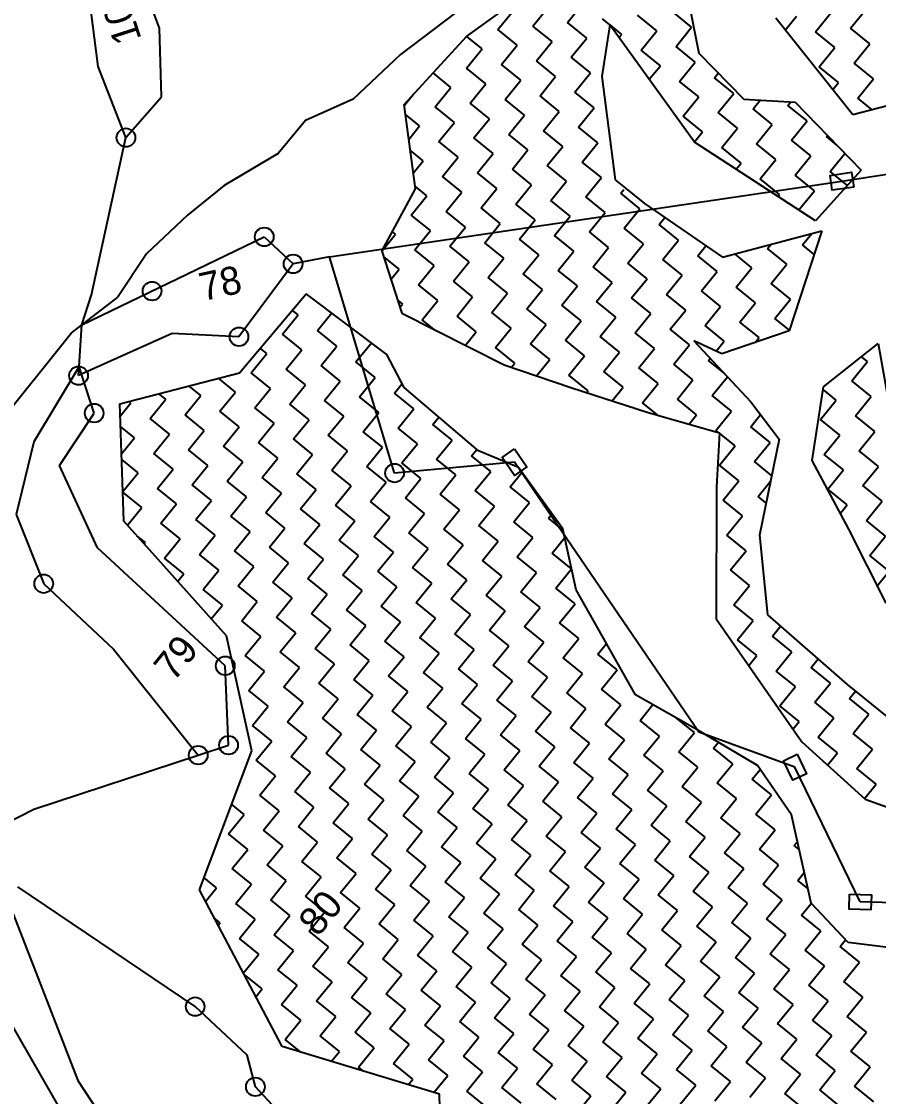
# Model space of a CAD drawing. Header units: metres. Extents: x 303647 to 308666, y 1943822 to 1947889.
# Drawn here: x 307527.9 to 307802.8, y 1945934.5 to 1946279.3 of the extents above; entities that cross this region are included whole.
import ezdxf

# ---------------------------------------------------------------- set-up
doc = ezdxf.new("R2010")
doc.units = ezdxf.units.M
for name, color, linetype in [('LINE_WATER', 4, 'Continuous'), ('POLY_HATCH', 12, 'Continuous'), ('POLY_PARCEL', 6, 'Continuous'), ('POLY_ROAD', 30, 'Continuous'), ('TEXT_PARCEL', 7, 'Continuous')]:
    doc.layers.add(name, color=color, linetype=linetype)
doc.styles.add('TEXT_MAP', font='')
doc.styles.get('TEXT_MAP').set_extended_font_data('Kruti Dev 050')

msp = doc.modelspace()

# ---------------------------------------------------------------- linework, layer by layer
for points in [[(307794.89, 1946226.21), (307787.98, 1946225.19), (307787.28, 1946229.96), (307794.18, 1946230.98)], [(307686.05, 1946142.22), (307689.98, 1946136.46), (307686, 1946133.74), (307682.06, 1946139.5)], [(307776.66, 1946044.3), (307779.7, 1946038.02), (307775.36, 1946035.91), (307772.31, 1946042.19)], [(307793.53, 1945999.4), (307800.5, 1945999.22), (307800.37, 1945994.39), (307793.4, 1945994.58)]]:
    msp.add_lwpolyline(points, close=True)
for centre in [(307561.43, 1946242.07), (307605.78, 1946210.24), (307615.05, 1946201.57), (307569.8, 1946192.84), (307597.68, 1946178.2), (307546.23, 1946165.73), (307551.23, 1946153.7), (307647.59, 1946134.47), (307535.05, 1946098.99), (307593.27, 1946072.65), (307594.34, 1946047.19), (307584.62, 1946043.99), (307583.63, 1945963.31), (307602.94, 1945937.58)]:
    msp.add_circle(centre, 2.99)
at = {"layer": 'LINE_WATER'}
for p, q in [((307689.8, 1946299.4), (307649.54, 1946268.77)), ((307649.54, 1946268.77), (307634.29, 1946254.36)), ((307634.29, 1946254.36), (307619.04, 1946247.54)), ((307619.04, 1946247.54), (307610.2, 1946236.93)), ((307610.2, 1946236.93), (307592.94, 1946226.76)), ((307592.94, 1946226.76), (307581.12, 1946217.15)), ((307581.12, 1946217.15), (307568.01, 1946204.8)), ((307568.01, 1946204.8), (307558.74, 1946190.75)), ((307543.85, 1946179.32), (307558.74, 1946190.75)), ((307519.14, 1946148.54), (307543.85, 1946179.32))]:
    msp.add_line(p, q, dxfattribs=at)
at = {"layer": 'POLY_HATCH'}
for p, q in [((307670.64, 1946274.49), (307706.5, 1946300.51)), ((307739.7, 1946297.05), (307745.16, 1946269.21)), ((307794.56, 1946249.4), (307769.84, 1946280.4)), ((307716.68, 1946278.29), (307714.09, 1946261.66)), ((307743.81, 1946240.66), (307716.68, 1946278.29)), ((307650.62, 1946252.69), (307670.64, 1946274.49)), ((307745.16, 1946269.21), (307759.61, 1946254.36)), ((307714.09, 1946261.66), (307718.38, 1946228.53)), ((307826.91, 1946257.73), (307794.56, 1946249.4)), ((307654.26, 1946225.66), (307650.62, 1946252.69)), ((307759.61, 1946254.36), (307776.06, 1946253.49)), ((307776.06, 1946253.49), (307797.26, 1946231.6)), ((307782.58, 1946215.43), (307743.81, 1946240.66)), ((307797.26, 1946231.6), (307782.58, 1946215.43)), ((307718.38, 1946228.53), (307727.78, 1946220.9)), ((307643.48, 1946205.69), (307654.26, 1946225.66)), ((307727.78, 1946220.9), (307752.8, 1946203.71)), ((307752.8, 1946203.71), (307784.63, 1946212.2)), ((307784.63, 1946212.2), (307774.18, 1946180.11)), ((307643.48, 1946205.69), (307649.88, 1946185.78)), ((307597.83, 1946166.65), (307619.19, 1946192.01)), ((307645.14, 1946172.49), (307619.19, 1946192.01)), ((307649.88, 1946185.78), (307682.77, 1946169.17)), ((307774.18, 1946180.11), (307752.56, 1946172.69)), ((307752.56, 1946172.69), (307743.52, 1946176.91)), ((307743.52, 1946176.91), (307761.9, 1946157.31)), ((307785.14, 1946162.11), (307802.65, 1946175.99)), ((307802.65, 1946175.99), (307810.81, 1946130.35)), ((307650.68, 1946161.93), (307645.14, 1946172.49)), ((307559.46, 1946156.64), (307597.83, 1946166.65)), ((307682.77, 1946169.17), (307704.12, 1946161.93)), ((307674.5, 1946141.59), (307650.68, 1946161.93)), ((307704.12, 1946161.93), (307728.88, 1946153.94)), ((307781.56, 1946138.49), (307785.14, 1946162.11)), ((307560.76, 1946119.08), (307559.46, 1946156.64)), ((307761.9, 1946157.31), (307770.89, 1946145.33)), ((307728.88, 1946153.94), (307751.81, 1946147.42)), ((307751.81, 1946147.42), (307750.83, 1946130.06)), ((307770.89, 1946145.33), (307764.6, 1946114.54)), ((307687.3, 1946136.25), (307674.5, 1946141.59)), ((307793.3, 1946116.47), (307781.56, 1946138.49)), ((307701.58, 1946116.58), (307687.3, 1946136.25)), ((307750.83, 1946130.06), (307750.76, 1946087.75)), ((307593.69, 1946082.26), (307560.76, 1946119.08)), ((307705.83, 1946096.99), (307701.58, 1946116.58)), ((307764.6, 1946114.54), (307767.24, 1946088.99)), ((307805.23, 1946092.74), (307793.3, 1946116.47)), ((307724.9, 1946063.35), (307705.83, 1946096.99)), ((307750.76, 1946087.75), (307778.22, 1946048.31)), ((307767.24, 1946088.99), (307792.79, 1946066.68)), ((307601.78, 1946045.41), (307593.69, 1946082.26)), ((307792.79, 1946066.68), (307810.65, 1946052.19)), ((307745.6, 1946051.59), (307724.9, 1946063.35)), ((307763.98, 1946040.71), (307745.6, 1946051.59)), ((307584.97, 1946000.82), (307601.78, 1946045.41)), ((307778.22, 1946048.31), (307798.5, 1946029.83)), ((307774.89, 1946024.81), (307763.98, 1946040.71)), ((307798.5, 1946029.83), (307855.7, 1946009.62)), ((307781.16, 1945996.52), (307774.89, 1946024.81)), ((307611.58, 1945950.48), (307584.97, 1946000.82)), ((307793.05, 1945983.85), (307781.16, 1945996.52)), ((307815.03, 1945981.13), (307793.05, 1945983.85)), ((307661.98, 1945935.19), (307611.58, 1945950.48)), ((307662.88, 1945893.31), (307661.98, 1945935.19))]:
    msp.add_line(p, q, dxfattribs=at)
at = {"layer": 'POLY_HATCH', "linetype": 'Continuous'}
for p, q in [((307691.9, 1946277.87), (307696.92, 1946284.05)), ((307703.1, 1946279.04), (307708.11, 1946285.21)), ((307793.82, 1946277.14), (307798.84, 1946283.32)), ((307680.71, 1946276.71), (307685.72, 1946282.89)), ((307716.67, 1946278.26), (307714.29, 1946280.2)), ((307731.67, 1946276.34), (307725.49, 1946281.36)), ((307742.86, 1946277.51), (307736.68, 1946282.52)), ((307772.87, 1946276.59), (307776.45, 1946281)), ((307782.63, 1946275.98), (307787.64, 1946282.16)), ((307686.88, 1946271.69), (307680.71, 1946276.71)), ((307698.08, 1946272.86), (307691.9, 1946277.87)), ((307709.28, 1946274.02), (307703.1, 1946279.04)), ((307720.47, 1946275.18), (307716.73, 1946278.22)), ((307737.85, 1946271.33), (307742.86, 1946277.51)), ((307800, 1946272.13), (307793.82, 1946277.14)), ((307675.69, 1946270.53), (307670.73, 1946274.56)), ((307704.26, 1946267.84), (307709.28, 1946274.02)), ((307719.65, 1946274.17), (307720.47, 1946275.18)), ((307726.65, 1946270.17), (307731.67, 1946276.34)), ((307788.81, 1946270.96), (307782.63, 1946275.98)), ((307670.67, 1946264.35), (307675.69, 1946270.53)), ((307681.87, 1946265.51), (307686.88, 1946271.69)), ((307693.06, 1946266.68), (307698.08, 1946272.86)), ((307732.83, 1946265.15), (307726.65, 1946270.17)), ((307744.02, 1946266.31), (307737.85, 1946271.33)), ((307783.79, 1946264.78), (307788.81, 1946270.96)), ((307794.98, 1946265.95), (307800, 1946272.13)), ((307699.24, 1946261.66), (307693.06, 1946266.68)), ((307710.44, 1946262.82), (307704.26, 1946267.84)), ((307739.01, 1946260.13), (307744.02, 1946266.31)), ((307665.66, 1946258.17), (307659.92, 1946262.83)), ((307676.85, 1946259.33), (307670.67, 1946264.35)), ((307688.05, 1946260.5), (307681.87, 1946265.51)), ((307705.42, 1946256.64), (307710.44, 1946262.82)), ((307729.29, 1946260.79), (307732.83, 1946265.15)), ((307750.2, 1946261.3), (307751.41, 1946262.79)), ((307789.97, 1946259.77), (307783.79, 1946264.78)), ((307801.16, 1946260.93), (307794.98, 1946265.95)), ((307671.84, 1946253.16), (307676.85, 1946259.33)), ((307683.03, 1946254.32), (307688.05, 1946260.5)), ((307694.23, 1946255.48), (307699.24, 1946261.66)), ((307745.19, 1946255.12), (307739.01, 1946260.13)), ((307756.38, 1946256.28), (307750.2, 1946261.3)), ((307788.11, 1946257.48), (307789.97, 1946259.77)), ((307796.15, 1946254.75), (307801.16, 1946260.93)), ((307650.66, 1946252.33), (307653.57, 1946255.91)), ((307660.64, 1946251.99), (307665.66, 1946258.17)), ((307711.6, 1946251.63), (307705.42, 1946256.64)), ((307751.37, 1946250.1), (307756.38, 1946256.28)), ((307678.02, 1946248.14), (307671.84, 1946253.16)), ((307689.21, 1946249.3), (307683.03, 1946254.32)), ((307700.41, 1946250.47), (307694.23, 1946255.48)), ((307740.17, 1946248.94), (307745.19, 1946255.12)), ((307762.56, 1946251.26), (307764.85, 1946254.08)), ((307773.76, 1946252.43), (307774.68, 1946253.57)), ((307779.94, 1946247.41), (307773.76, 1946252.43)), ((307800.77, 1946251), (307796.15, 1946254.75)), ((307655.62, 1946245.81), (307651.04, 1946249.53)), ((307666.82, 1946246.98), (307660.64, 1946251.99)), ((307684.19, 1946243.12), (307689.21, 1946249.3)), ((307695.39, 1946244.29), (307700.41, 1946250.47)), ((307706.58, 1946245.45), (307711.6, 1946251.63)), ((307746.35, 1946243.92), (307740.17, 1946248.94)), ((307757.55, 1946245.08), (307751.37, 1946250.1)), ((307768.74, 1946246.25), (307762.56, 1946251.26)), ((307652.13, 1946241.5), (307655.62, 1946245.81)), ((307661.8, 1946240.8), (307666.82, 1946246.98)), ((307673, 1946241.96), (307678.02, 1946248.14)), ((307712.76, 1946240.43), (307706.58, 1946245.45)), ((307763.72, 1946240.07), (307768.74, 1946246.25)), ((307774.92, 1946241.23), (307779.94, 1946247.41)), ((307679.18, 1946236.94), (307673, 1946241.96)), ((307690.37, 1946238.11), (307684.19, 1946243.12)), ((307701.57, 1946239.27), (307695.39, 1946244.29)), ((307743.76, 1946240.73), (307746.35, 1946243.92)), ((307752.53, 1946238.91), (307757.55, 1946245.08)), ((307786.12, 1946242.39), (307786.43, 1946242.78)), ((307789.36, 1946239.76), (307786.12, 1946242.39)), ((307667.98, 1946235.78), (307661.8, 1946240.8)), ((307696.55, 1946233.09), (307701.57, 1946239.27)), ((307707.75, 1946234.25), (307712.76, 1946240.43)), ((307758.71, 1946233.89), (307752.53, 1946238.91)), ((307769.9, 1946235.05), (307763.72, 1946240.07)), ((307781.1, 1946236.21), (307774.92, 1946241.23)), ((307656.79, 1946234.62), (307652.6, 1946238.02)), ((307662.97, 1946229.6), (307667.98, 1946235.78)), ((307674.16, 1946230.76), (307679.18, 1946236.94)), ((307685.36, 1946231.93), (307690.37, 1946238.11)), ((307764.89, 1946228.87), (307769.9, 1946235.05)), ((307776.08, 1946230.04), (307781.1, 1946236.21)), ((307787.28, 1946231.2), (307792.01, 1946237.03)), ((307653.59, 1946230.68), (307656.79, 1946234.62)), ((307691.54, 1946226.91), (307685.36, 1946231.93)), ((307702.73, 1946228.07), (307696.55, 1946233.09)), ((307713.93, 1946229.24), (307707.75, 1946234.25)), ((307757.15, 1946231.97), (307758.71, 1946233.89)), ((307669.15, 1946224.59), (307662.97, 1946229.6)), ((307680.34, 1946225.75), (307674.16, 1946230.76)), ((307708.91, 1946223.06), (307713.93, 1946229.24)), ((307771.07, 1946223.86), (307764.89, 1946228.87)), ((307782.26, 1946225.02), (307776.08, 1946230.04)), ((307792.82, 1946226.7), (307787.28, 1946231.2)), ((307657.95, 1946223.42), (307654.15, 1946226.51)), ((307675.32, 1946219.57), (307680.34, 1946225.75)), ((307686.52, 1946220.73), (307691.54, 1946226.91)), ((307697.72, 1946221.9), (307702.73, 1946228.07)), ((307720.11, 1946224.22), (307721.12, 1946225.47)), ((307777.28, 1946218.88), (307782.26, 1946225.02)), ((307652.93, 1946217.24), (307657.95, 1946223.42)), ((307664.13, 1946218.41), (307669.15, 1946224.59)), ((307703.89, 1946216.88), (307697.72, 1946221.9)), ((307715.09, 1946218.04), (307708.91, 1946223.06)), ((307726.29, 1946219.2), (307720.11, 1946224.22)), ((307770.57, 1946223.24), (307771.07, 1946223.86)), ((307670.31, 1946213.39), (307664.13, 1946218.41)), ((307681.5, 1946214.55), (307675.32, 1946219.57)), ((307692.7, 1946215.72), (307686.52, 1946220.73)), ((307710.07, 1946211.86), (307715.09, 1946218.04)), ((307721.27, 1946213.03), (307726.29, 1946219.2)), ((307659.11, 1946212.23), (307652.93, 1946217.24)), ((307676.49, 1946208.37), (307681.5, 1946214.55)), ((307687.68, 1946209.54), (307692.7, 1946215.72)), ((307698.88, 1946210.7), (307703.89, 1946216.88)), ((307732.46, 1946214.19), (307734.28, 1946216.43)), ((307643.5, 1946205.62), (307647.92, 1946211.06)), ((307647.92, 1946211.06), (307646.85, 1946211.93)), ((307654.1, 1946206.05), (307659.11, 1946212.23)), ((307665.29, 1946207.21), (307670.31, 1946213.39)), ((307716.25, 1946206.85), (307710.07, 1946211.86)), ((307727.45, 1946208.01), (307721.27, 1946213.03)), ((307738.64, 1946209.17), (307732.46, 1946214.19)), ((307778.41, 1946207.65), (307781.41, 1946211.34)), ((307682.67, 1946203.36), (307676.49, 1946208.37)), ((307693.86, 1946204.52), (307687.68, 1946209.54)), ((307705.06, 1946205.68), (307698.88, 1946210.7)), ((307722.43, 1946201.83), (307727.45, 1946208.01)), ((307733.63, 1946202.99), (307738.64, 1946209.17)), ((307767.21, 1946206.48), (307768.33, 1946207.85)), ((307782.16, 1946204.6), (307778.41, 1946207.65)), ((307649.08, 1946199.87), (307644.03, 1946203.97)), ((307660.28, 1946201.03), (307654.1, 1946206.05)), ((307671.47, 1946202.2), (307665.29, 1946207.21)), ((307688.85, 1946198.34), (307693.86, 1946204.52)), ((307700.04, 1946199.5), (307705.06, 1946205.68)), ((307711.24, 1946200.67), (307716.25, 1946206.85)), ((307744.82, 1946204.16), (307747.45, 1946207.39)), ((307751, 1946199.14), (307744.82, 1946204.16)), ((307762.2, 1946200.3), (307756.71, 1946204.76)), ((307773.39, 1946201.47), (307767.21, 1946206.48)), ((307655.26, 1946194.85), (307660.28, 1946201.03)), ((307666.46, 1946196.02), (307671.47, 1946202.2)), ((307677.65, 1946197.18), (307682.67, 1946203.36)), ((307717.42, 1946195.65), (307711.24, 1946200.67)), ((307728.61, 1946196.81), (307722.43, 1946201.83)), ((307739.81, 1946197.98), (307733.63, 1946202.99)), ((307768.38, 1946195.29), (307773.39, 1946201.47)), ((307646.41, 1946196.58), (307649.08, 1946199.87)), ((307683.83, 1946192.16), (307677.65, 1946197.18)), ((307695.03, 1946193.33), (307688.85, 1946198.34)), ((307706.22, 1946194.49), (307700.04, 1946199.5)), ((307734.79, 1946191.8), (307739.81, 1946197.98)), ((307745.99, 1946192.96), (307751, 1946199.14)), ((307757.18, 1946194.12), (307762.2, 1946200.3)), ((307661.44, 1946189.84), (307655.26, 1946194.85)), ((307672.63, 1946191), (307666.46, 1946196.02)), ((307701.2, 1946188.31), (307706.22, 1946194.49)), ((307712.4, 1946189.47), (307717.42, 1946195.65)), ((307723.59, 1946190.64), (307728.61, 1946196.81)), ((307763.36, 1946189.11), (307757.18, 1946194.12)), ((307774.56, 1946190.27), (307768.38, 1946195.29)), ((307667.62, 1946184.82), (307672.63, 1946191)), ((307678.81, 1946185.98), (307683.83, 1946192.16)), ((307690.01, 1946187.15), (307695.03, 1946193.33)), ((307729.77, 1946185.62), (307723.59, 1946190.64)), ((307740.97, 1946186.78), (307734.79, 1946191.8)), ((307752.16, 1946187.94), (307745.99, 1946192.96)), ((307769.54, 1946184.09), (307774.56, 1946190.27)), ((307616.66, 1946185.19), (307614.75, 1946186.74)), ((307650.24, 1946188.67), (307648.5, 1946190.09)), ((307649.32, 1946187.54), (307650.24, 1946188.67)), ((307656.42, 1946183.66), (307661.44, 1946189.84)), ((307696.19, 1946182.13), (307690.01, 1946187.15)), ((307707.38, 1946183.29), (307701.2, 1946188.31)), ((307718.58, 1946184.46), (307712.4, 1946189.47)), ((307735.95, 1946180.6), (307740.97, 1946186.78)), ((307747.15, 1946181.77), (307752.16, 1946187.94)), ((307758.34, 1946182.93), (307763.36, 1946189.11)), ((307611.64, 1946179.01), (307616.66, 1946185.19)), ((307622.84, 1946180.17), (307627.42, 1946185.82)), ((307660.26, 1946180.54), (307656.42, 1946183.66)), ((307673.8, 1946179.8), (307667.62, 1946184.82)), ((307684.99, 1946180.97), (307678.81, 1946185.98)), ((307702.37, 1946177.11), (307707.38, 1946183.29)), ((307713.56, 1946178.28), (307718.58, 1946184.46)), ((307724.76, 1946179.44), (307729.77, 1946185.62)), ((307774.23, 1946180.28), (307769.54, 1946184.09)), ((307629.02, 1946175.15), (307622.84, 1946180.17)), ((307679.98, 1946174.79), (307684.99, 1946180.97)), ((307691.17, 1946175.95), (307696.19, 1946182.13)), ((307742.13, 1946175.59), (307735.95, 1946180.6)), ((307753.33, 1946176.75), (307747.15, 1946181.77)), ((307764.52, 1946177.91), (307758.34, 1946182.93)), ((307617.82, 1946173.99), (307611.64, 1946179.01)), ((307670.29, 1946175.48), (307673.8, 1946179.8)), ((307708.55, 1946172.1), (307702.37, 1946177.11)), ((307719.74, 1946173.26), (307713.56, 1946178.28)), ((307730.94, 1946174.42), (307724.76, 1946179.44)), ((307750.73, 1946173.55), (307753.33, 1946176.75)), ((307763.27, 1946176.37), (307764.52, 1946177.91)), ((307606.63, 1946172.83), (307604.49, 1946174.56)), ((307612.8, 1946167.81), (307617.82, 1946173.99)), ((307624, 1946168.97), (307629.02, 1946175.15)), ((307635.19, 1946170.14), (307640.15, 1946176.24)), ((307686.16, 1946169.77), (307679.98, 1946174.79)), ((307697.35, 1946170.93), (307691.17, 1946175.95)), ((307714.73, 1946167.08), (307719.74, 1946173.26)), ((307725.92, 1946168.24), (307730.94, 1946174.42)), ((307737.12, 1946169.41), (307742.13, 1946175.59)), ((307601.61, 1946166.65), (307606.63, 1946172.83)), ((307641.37, 1946165.12), (307635.19, 1946170.14)), ((307685.04, 1946168.4), (307686.16, 1946169.77)), ((307693.08, 1946165.68), (307697.35, 1946170.93)), ((307703.53, 1946165.92), (307708.55, 1946172.1)), ((307748.31, 1946170.57), (307748.85, 1946171.23)), ((307753.14, 1946166.65), (307748.31, 1946170.57)), ((307794.26, 1946164.03), (307799.27, 1946170.21)), ((307799.27, 1946170.21), (307797.33, 1946171.78)), ((307607.79, 1946161.63), (307601.61, 1946166.65)), ((307618.98, 1946162.79), (307612.8, 1946167.81)), ((307630.18, 1946163.96), (307624, 1946168.97)), ((307720.9, 1946162.07), (307714.73, 1946167.08)), ((307732.1, 1946163.23), (307725.92, 1946168.24)), ((307743.3, 1946164.39), (307737.12, 1946169.41)), ((307596.59, 1946160.47), (307591.13, 1946164.9)), ((307613.97, 1946156.62), (307618.98, 1946162.79)), ((307625.16, 1946157.78), (307630.18, 1946163.96)), ((307636.36, 1946158.94), (307641.37, 1946165.12)), ((307647.55, 1946160.1), (307650.04, 1946163.16)), ((307709.71, 1946160.9), (307703.53, 1946165.92)), ((307727.08, 1946157.05), (307732.1, 1946163.23)), ((307738.28, 1946158.21), (307743.3, 1946164.39)), ((307749.47, 1946159.37), (307754.34, 1946165.37)), ((307800.43, 1946159.01), (307794.26, 1946164.03)), ((307574.2, 1946158.14), (307572.02, 1946159.92)), ((307580.38, 1946153.13), (307585.4, 1946159.31)), ((307585.4, 1946159.31), (307581.57, 1946162.41)), ((307591.58, 1946154.29), (307596.59, 1946160.47)), ((307602.77, 1946155.45), (307607.79, 1946161.63)), ((307653.73, 1946155.09), (307647.55, 1946160.1)), ((307709.21, 1946160.29), (307709.71, 1946160.9)), ((307717.33, 1946157.66), (307720.9, 1946162.07)), ((307755.65, 1946154.36), (307749.47, 1946159.37)), ((307789.24, 1946157.85), (307785.01, 1946161.28)), ((307559.59, 1946152.77), (307563.01, 1946156.98)), ((307563.01, 1946156.98), (307562.46, 1946157.43)), ((307569.19, 1946151.96), (307574.2, 1946158.14)), ((307620.15, 1946151.6), (307613.97, 1946156.62)), ((307631.34, 1946152.76), (307625.16, 1946157.78)), ((307642.54, 1946153.92), (307636.36, 1946158.94)), ((307732.02, 1946153.04), (307727.08, 1946157.05)), ((307744.46, 1946153.2), (307738.28, 1946158.21)), ((307784.22, 1946151.67), (307789.24, 1946157.85)), ((307795.42, 1946152.83), (307800.43, 1946159.01)), ((307586.56, 1946148.11), (307580.38, 1946153.13)), ((307597.76, 1946149.27), (307591.58, 1946154.29)), ((307608.95, 1946150.44), (307602.77, 1946155.45)), ((307626.33, 1946146.58), (307631.34, 1946152.76)), ((307637.52, 1946147.75), (307642.54, 1946153.92)), ((307648.72, 1946148.91), (307653.73, 1946155.09)), ((307659.91, 1946150.07), (307661.82, 1946152.42)), ((307742.03, 1946150.2), (307744.46, 1946153.2)), ((307750.64, 1946148.18), (307755.65, 1946154.36)), ((307761.83, 1946149.34), (307764.97, 1946153.21)), ((307801.6, 1946147.81), (307795.42, 1946152.83)), ((307564.17, 1946145.78), (307559.71, 1946149.41)), ((307575.36, 1946146.95), (307569.19, 1946151.96)), ((307592.74, 1946143.09), (307597.76, 1946149.27)), ((307603.93, 1946144.26), (307608.95, 1946150.44)), ((307615.13, 1946145.42), (307620.15, 1946151.6)), ((307654.9, 1946143.89), (307648.72, 1946148.91)), ((307666.09, 1946145.06), (307659.91, 1946150.07)), ((307768.01, 1946144.33), (307761.83, 1946149.34)), ((307790.4, 1946146.65), (307784.22, 1946151.67)), ((307560.01, 1946140.66), (307564.17, 1946145.78)), ((307570.35, 1946140.77), (307575.36, 1946146.95)), ((307581.54, 1946141.93), (307586.56, 1946148.11)), ((307621.31, 1946140.4), (307615.13, 1946145.42)), ((307632.5, 1946141.57), (307626.33, 1946146.58)), ((307643.7, 1946142.73), (307637.52, 1946147.75)), ((307751.44, 1946147.52), (307750.64, 1946148.18)), ((307756.82, 1946143.16), (307751.8, 1946147.23)), ((307785.39, 1946140.47), (307790.4, 1946146.65)), ((307796.58, 1946141.64), (307801.6, 1946147.81)), ((307587.72, 1946136.91), (307581.54, 1946141.93)), ((307598.92, 1946138.08), (307592.74, 1946143.09)), ((307610.11, 1946139.24), (307603.93, 1946144.26)), ((307638.68, 1946136.55), (307643.7, 1946142.73)), ((307649.88, 1946137.71), (307654.9, 1946143.89)), ((307661.07, 1946138.88), (307666.09, 1946145.06)), ((307672.27, 1946140.04), (307673.93, 1946142.08)), ((307751.8, 1946136.98), (307756.82, 1946143.16)), ((307763, 1946138.15), (307768.01, 1946144.33)), ((307565.33, 1946134.59), (307560.08, 1946138.86)), ((307576.53, 1946135.75), (307570.35, 1946140.77)), ((307605.1, 1946133.06), (307610.11, 1946139.24)), ((307616.29, 1946134.22), (307621.31, 1946140.4)), ((307627.49, 1946135.39), (307632.5, 1946141.57)), ((307667.25, 1946133.86), (307661.07, 1946138.88)), ((307678.45, 1946135.02), (307672.27, 1946140.04)), ((307791.57, 1946135.46), (307785.39, 1946140.47)), ((307802.76, 1946136.62), (307796.58, 1946141.64)), ((307571.51, 1946129.57), (307576.53, 1946135.75)), ((307582.71, 1946130.74), (307587.72, 1946136.91)), ((307593.9, 1946131.9), (307598.92, 1946138.08)), ((307633.67, 1946130.37), (307627.49, 1946135.39)), ((307644.86, 1946131.53), (307638.68, 1946136.55)), ((307656.06, 1946132.7), (307649.88, 1946137.71)), ((307673.43, 1946128.84), (307678.45, 1946135.02)), ((307757.98, 1946131.97), (307751.8, 1946136.98)), ((307768.51, 1946133.67), (307763, 1946138.15)), ((307786.55, 1946129.28), (307791.57, 1946135.46)), ((307797.74, 1946130.44), (307802.76, 1946136.62)), ((307560.43, 1946128.56), (307565.33, 1946134.59)), ((307600.08, 1946126.88), (307593.9, 1946131.9)), ((307611.28, 1946128.05), (307605.1, 1946133.06)), ((307622.47, 1946129.21), (307616.29, 1946134.22)), ((307651.04, 1946126.52), (307656.06, 1946132.7)), ((307662.24, 1946127.68), (307667.25, 1946133.86)), ((307684.63, 1946130.01), (307688.43, 1946134.69)), ((307752.96, 1946125.79), (307757.98, 1946131.97)), ((307764.16, 1946126.95), (307768.13, 1946131.85)), ((307566.5, 1946123.39), (307560.44, 1946128.31)), ((307577.69, 1946124.56), (307571.51, 1946129.57)), ((307588.89, 1946125.72), (307582.71, 1946130.74)), ((307617.46, 1946123.03), (307622.47, 1946129.21)), ((307628.65, 1946124.19), (307633.67, 1946130.37)), ((307639.85, 1946125.36), (307644.86, 1946131.53)), ((307679.61, 1946123.83), (307673.43, 1946128.84)), ((307690.81, 1946124.99), (307684.63, 1946130.01)), ((307792.73, 1946124.26), (307786.55, 1946129.28)), ((307803.92, 1946125.42), (307797.74, 1946130.44)), ((307583.87, 1946119.54), (307588.89, 1946125.72)), ((307595.07, 1946120.7), (307600.08, 1946126.88)), ((307606.26, 1946121.87), (307611.28, 1946128.05)), ((307646.03, 1946120.34), (307639.85, 1946125.36)), ((307657.22, 1946121.5), (307651.04, 1946126.52)), ((307668.42, 1946122.66), (307662.24, 1946127.68)), ((307685.79, 1946118.81), (307690.81, 1946124.99)), ((307759.14, 1946120.77), (307752.96, 1946125.79)), ((307766.71, 1946124.88), (307764.16, 1946126.95)), ((307798.91, 1946119.25), (307803.92, 1946125.42)), ((307561.93, 1946117.78), (307566.5, 1946123.39)), ((307572.67, 1946118.38), (307577.69, 1946124.56)), ((307612.44, 1946116.85), (307606.26, 1946121.87)), ((307623.64, 1946118.01), (307617.46, 1946123.03)), ((307634.83, 1946119.18), (307628.65, 1946124.19)), ((307652.2, 1946115.32), (307657.22, 1946121.5)), ((307663.4, 1946116.49), (307668.42, 1946122.66)), ((307674.6, 1946117.65), (307679.61, 1946123.83)), ((307696.99, 1946119.97), (307698.11, 1946121.36)), ((307790.57, 1946121.6), (307792.73, 1946124.26)), ((307578.85, 1946113.36), (307572.67, 1946118.38)), ((307590.05, 1946114.52), (307583.87, 1946119.54)), ((307601.24, 1946115.69), (307595.07, 1946120.7)), ((307618.62, 1946111.83), (307623.64, 1946118.01)), ((307629.81, 1946113), (307634.83, 1946119.18)), ((307641.01, 1946114.16), (307646.03, 1946120.34)), ((307691.97, 1946113.8), (307685.79, 1946118.81)), ((307701.67, 1946116.17), (307696.99, 1946119.97)), ((307754.13, 1946114.59), (307759.14, 1946120.77)), ((307805.09, 1946114.23), (307798.91, 1946119.25)), ((307567.66, 1946112.2), (307564.97, 1946114.38)), ((307585.03, 1946108.35), (307590.05, 1946114.52)), ((307596.23, 1946109.51), (307601.24, 1946115.69)), ((307607.42, 1946110.67), (307612.44, 1946116.85)), ((307658.38, 1946110.31), (307652.2, 1946115.32)), ((307669.58, 1946111.47), (307663.4, 1946116.49)), ((307680.77, 1946112.63), (307674.6, 1946117.65)), ((307760.31, 1946109.58), (307754.13, 1946114.59)), ((307567.31, 1946111.77), (307567.66, 1946112.2)), ((307573.84, 1946107.18), (307578.85, 1946113.36)), ((307624.8, 1946106.82), (307618.62, 1946111.83)), ((307635.99, 1946107.98), (307629.81, 1946113)), ((307647.19, 1946109.14), (307641.01, 1946114.16)), ((307664.56, 1946105.29), (307669.58, 1946111.47)), ((307675.76, 1946106.45), (307680.77, 1946112.63)), ((307686.95, 1946107.62), (307691.97, 1946113.8)), ((307698.15, 1946108.78), (307702.19, 1946113.76)), ((307800.07, 1946108.05), (307805.09, 1946114.23)), ((307591.21, 1946103.33), (307585.03, 1946108.35)), ((307602.41, 1946104.49), (307596.23, 1946109.51)), ((307613.6, 1946105.65), (307607.42, 1946110.67)), ((307630.98, 1946101.8), (307635.99, 1946107.98)), ((307642.17, 1946102.96), (307647.19, 1946109.14)), ((307653.37, 1946104.13), (307658.38, 1946110.31)), ((307693.13, 1946102.6), (307686.95, 1946107.62)), ((307704.33, 1946103.76), (307698.15, 1946108.78)), ((307755.29, 1946103.4), (307760.31, 1946109.58)), ((307806.25, 1946103.03), (307800.07, 1946108.05)), ((307580.02, 1946102.17), (307573.84, 1946107.18)), ((307597.39, 1946098.31), (307602.41, 1946104.49)), ((307608.59, 1946099.48), (307613.6, 1946105.65)), ((307619.78, 1946100.64), (307624.8, 1946106.82)), ((307659.55, 1946099.11), (307653.37, 1946104.13)), ((307670.74, 1946100.27), (307664.56, 1946105.29)), ((307681.94, 1946101.44), (307675.76, 1946106.45)), ((307578.05, 1946099.75), (307580.02, 1946102.17)), ((307586.2, 1946097.15), (307591.21, 1946103.33)), ((307625.96, 1946095.62), (307619.78, 1946100.64)), ((307637.16, 1946096.79), (307630.98, 1946101.8)), ((307648.35, 1946097.95), (307642.17, 1946102.96)), ((307676.92, 1946095.26), (307681.94, 1946101.44)), ((307688.12, 1946096.42), (307693.13, 1946102.6)), ((307699.31, 1946097.58), (307704.33, 1946103.76)), ((307761.47, 1946098.38), (307755.29, 1946103.4)), ((307802.42, 1946098.32), (307806.25, 1946103.03)), ((307592.37, 1946092.13), (307586.2, 1946097.15)), ((307603.57, 1946093.3), (307597.39, 1946098.31)), ((307614.77, 1946094.46), (307608.59, 1946099.48)), ((307643.34, 1946091.77), (307648.35, 1946097.95)), ((307654.53, 1946092.93), (307659.55, 1946099.11)), ((307665.73, 1946094.09), (307670.74, 1946100.27)), ((307705.49, 1946092.57), (307699.31, 1946097.58)), ((307756.45, 1946092.2), (307761.47, 1946098.38)), ((307609.75, 1946088.28), (307614.77, 1946094.46)), ((307620.94, 1946089.44), (307625.96, 1946095.62)), ((307632.14, 1946090.61), (307637.16, 1946096.79)), ((307671.91, 1946089.08), (307665.73, 1946094.09)), ((307683.1, 1946090.24), (307676.92, 1946095.26)), ((307694.3, 1946091.4), (307688.12, 1946096.42)), ((307588.8, 1946087.73), (307592.37, 1946092.13)), ((307598.55, 1946087.12), (307603.57, 1946093.3)), ((307638.32, 1946085.59), (307632.14, 1946090.61)), ((307649.51, 1946086.75), (307643.34, 1946091.77)), ((307660.71, 1946087.92), (307654.53, 1946092.93)), ((307678.08, 1946084.06), (307683.1, 1946090.24)), ((307689.28, 1946085.23), (307694.3, 1946091.4)), ((307700.48, 1946086.39), (307705.49, 1946092.57)), ((307762.63, 1946087.19), (307756.45, 1946092.2)), ((307604.73, 1946082.1), (307598.55, 1946087.12)), ((307615.93, 1946083.26), (307609.75, 1946088.28)), ((307627.12, 1946084.43), (307620.94, 1946089.44)), ((307644.5, 1946080.57), (307649.51, 1946086.75)), ((307655.69, 1946081.74), (307660.71, 1946087.92)), ((307666.89, 1946082.9), (307671.91, 1946089.08)), ((307757.61, 1946081.01), (307762.63, 1946087.19)), ((307610.91, 1946077.08), (307615.93, 1946083.26)), ((307622.11, 1946078.25), (307627.12, 1946084.43)), ((307633.3, 1946079.41), (307638.32, 1946085.59)), ((307684.26, 1946079.05), (307678.08, 1946084.06)), ((307695.46, 1946080.21), (307689.28, 1946085.23)), ((307706.65, 1946081.37), (307700.48, 1946086.39)), ((307768.81, 1946082.17), (307771.4, 1946085.36)), ((307599.72, 1946075.92), (307604.73, 1946082.1)), ((307650.68, 1946075.56), (307644.5, 1946080.57)), ((307661.87, 1946076.72), (307655.69, 1946081.74)), ((307673.07, 1946077.88), (307666.89, 1946082.9)), ((307690.44, 1946074.03), (307695.46, 1946080.21)), ((307701.64, 1946075.19), (307706.65, 1946081.37)), ((307763.79, 1946075.99), (307757.61, 1946081.01)), ((307774.99, 1946077.15), (307768.81, 1946082.17)), ((307617.09, 1946072.07), (307610.91, 1946077.08)), ((307628.29, 1946073.23), (307622.11, 1946078.25)), ((307639.48, 1946074.39), (307633.3, 1946079.41)), ((307656.86, 1946070.54), (307661.87, 1946076.72)), ((307668.05, 1946071.7), (307673.07, 1946077.88)), ((307679.25, 1946072.87), (307684.26, 1946079.05)), ((307712.83, 1946076.36), (307715.6, 1946079.76)), ((307769.97, 1946070.97), (307774.99, 1946077.15)), ((307605.9, 1946070.91), (307599.72, 1946075.92)), ((307623.27, 1946067.05), (307628.29, 1946073.23)), ((307634.47, 1946068.22), (307639.48, 1946074.39)), ((307645.66, 1946069.38), (307650.68, 1946075.56)), ((307696.62, 1946069.01), (307690.44, 1946074.03)), ((307707.82, 1946070.18), (307701.64, 1946075.19)), ((307719.01, 1946071.34), (307712.83, 1946076.36)), ((307761.19, 1946072.78), (307763.79, 1946075.99)), ((307781.17, 1946072.14), (307783.4, 1946074.88)), ((307600.88, 1946064.73), (307605.9, 1946070.91)), ((307612.08, 1946065.89), (307617.09, 1946072.07)), ((307663.04, 1946065.52), (307656.86, 1946070.54)), ((307674.23, 1946066.69), (307668.05, 1946071.7)), ((307685.43, 1946067.85), (307679.25, 1946072.87)), ((307702.8, 1946064), (307707.82, 1946070.18)), ((307714, 1946065.16), (307719.01, 1946071.34)), ((307776.15, 1946065.96), (307769.97, 1946070.97)), ((307787.35, 1946067.12), (307781.17, 1946072.14)), ((307629.45, 1946062.04), (307623.27, 1946067.05)), ((307640.64, 1946063.2), (307634.47, 1946068.22)), ((307651.84, 1946064.36), (307645.66, 1946069.38)), ((307669.21, 1946060.51), (307674.23, 1946066.69)), ((307680.41, 1946061.67), (307685.43, 1946067.85)), ((307691.61, 1946062.83), (307696.62, 1946069.01)), ((307782.33, 1946060.94), (307787.35, 1946067.12)), ((307607.06, 1946059.71), (307600.88, 1946064.73)), ((307618.25, 1946060.87), (307612.08, 1946065.89)), ((307635.63, 1946057.02), (307640.64, 1946063.2)), ((307646.82, 1946058.18), (307651.84, 1946064.36)), ((307658.02, 1946059.35), (307663.04, 1946065.52)), ((307697.78, 1946057.82), (307691.61, 1946062.83)), ((307708.98, 1946058.98), (307702.8, 1946064)), ((307720.18, 1946060.14), (307714, 1946065.16)), ((307771.14, 1946059.78), (307776.15, 1946065.96)), ((307793.53, 1946062.11), (307795.47, 1946064.51)), ((307602.04, 1946053.53), (307607.06, 1946059.71)), ((307613.24, 1946054.69), (307618.25, 1946060.87)), ((307624.43, 1946055.86), (307629.45, 1946062.04)), ((307664.2, 1946054.33), (307658.02, 1946059.35)), ((307675.39, 1946055.49), (307669.21, 1946060.51)), ((307686.59, 1946056.66), (307680.41, 1946061.67)), ((307715.16, 1946053.97), (307720.18, 1946060.14)), ((307726.35, 1946055.13), (307730.47, 1946060.19)), ((307777.32, 1946054.76), (307771.14, 1946059.78)), ((307788.51, 1946055.93), (307782.33, 1946060.94)), ((307799.71, 1946057.09), (307793.53, 1946062.11)), ((307630.61, 1946050.84), (307624.43, 1946055.86)), ((307641.81, 1946052), (307635.63, 1946057.02)), ((307653, 1946053.17), (307646.82, 1946058.18)), ((307681.57, 1946050.48), (307686.59, 1946056.66)), ((307692.77, 1946051.64), (307697.78, 1946057.82)), ((307703.96, 1946052.8), (307708.98, 1946058.98)), ((307743.73, 1946051.27), (307738.06, 1946055.88)), ((307783.49, 1946049.75), (307788.51, 1946055.93)), ((307794.69, 1946050.91), (307799.71, 1946057.09)), ((307608.22, 1946048.52), (307602.04, 1946053.53)), ((307619.42, 1946049.68), (307613.24, 1946054.69)), ((307647.99, 1946046.99), (307653, 1946053.17)), ((307659.18, 1946048.15), (307664.2, 1946054.33)), ((307670.38, 1946049.31), (307675.39, 1946055.49)), ((307710.14, 1946047.79), (307703.96, 1946052.8)), ((307721.34, 1946048.95), (307715.16, 1946053.97)), ((307732.53, 1946050.11), (307726.35, 1946055.13)), ((307775.39, 1946052.39), (307777.32, 1946054.76)), ((307614.4, 1946043.5), (307619.42, 1946049.68)), ((307625.6, 1946044.66), (307630.61, 1946050.84)), ((307636.79, 1946045.82), (307641.81, 1946052)), ((307676.56, 1946044.3), (307670.38, 1946049.31)), ((307687.75, 1946045.46), (307681.57, 1946050.48)), ((307698.95, 1946046.62), (307692.77, 1946051.64)), ((307716.32, 1946042.77), (307721.34, 1946048.95)), ((307727.52, 1946043.93), (307732.53, 1946050.11)), ((307738.71, 1946045.1), (307743.73, 1946051.27)), ((307789.67, 1946044.73), (307783.49, 1946049.75)), ((307800.87, 1946045.89), (307794.69, 1946050.91)), ((307603.21, 1946042.34), (307608.22, 1946048.52)), ((307642.97, 1946040.81), (307636.79, 1946045.82)), ((307654.17, 1946041.97), (307647.99, 1946046.99)), ((307665.36, 1946043.13), (307659.18, 1946048.15)), ((307682.74, 1946039.28), (307687.75, 1946045.46)), ((307693.93, 1946040.44), (307698.95, 1946046.62)), ((307705.13, 1946041.61), (307710.14, 1946047.79)), ((307749.91, 1946046.26), (307751.43, 1946048.14)), ((307756.09, 1946041.24), (307749.91, 1946046.26)), ((307795.85, 1946039.71), (307800.87, 1946045.89)), ((307609.38, 1946037.32), (307603.21, 1946042.34)), ((307620.58, 1946038.48), (307614.4, 1946043.5)), ((307631.78, 1946039.65), (307625.6, 1946044.66)), ((307649.15, 1946035.79), (307654.17, 1946041.97)), ((307660.35, 1946036.96), (307665.36, 1946043.13)), ((307671.54, 1946038.12), (307676.56, 1946044.3)), ((307722.5, 1946037.75), (307716.32, 1946042.77)), ((307733.7, 1946038.92), (307727.52, 1946043.93)), ((307744.89, 1946040.08), (307738.71, 1946045.1)), ((307786.47, 1946040.79), (307789.67, 1946044.73)), ((307615.56, 1946032.3), (307620.58, 1946038.48)), ((307626.76, 1946033.47), (307631.78, 1946039.65)), ((307637.95, 1946034.63), (307642.97, 1946040.81)), ((307688.92, 1946034.26), (307682.74, 1946039.28)), ((307700.11, 1946035.43), (307693.93, 1946040.44)), ((307711.31, 1946036.59), (307705.13, 1946041.61)), ((307728.68, 1946032.74), (307733.7, 1946038.92)), ((307739.88, 1946033.9), (307744.89, 1946040.08)), ((307751.07, 1946035.06), (307756.09, 1946041.24)), ((307762.27, 1946036.23), (307764.86, 1946039.42)), ((307802.03, 1946034.7), (307795.85, 1946039.71)), ((307604.37, 1946031.14), (307609.38, 1946037.32)), ((307655.33, 1946030.78), (307649.15, 1946035.79)), ((307666.52, 1946031.94), (307660.35, 1946036.96)), ((307677.72, 1946033.1), (307671.54, 1946038.12)), ((307695.09, 1946029.25), (307700.11, 1946035.43)), ((307706.29, 1946030.41), (307711.31, 1946036.59)), ((307717.48, 1946031.57), (307722.5, 1946037.75)), ((307757.25, 1946030.05), (307751.07, 1946035.06)), ((307768.45, 1946031.21), (307762.27, 1946036.23)), ((307621.74, 1946027.29), (307615.56, 1946032.3)), ((307632.94, 1946028.45), (307626.76, 1946033.47)), ((307644.13, 1946029.61), (307637.95, 1946034.63)), ((307661.51, 1946025.76), (307666.52, 1946031.94)), ((307672.7, 1946026.92), (307677.72, 1946033.1)), ((307683.9, 1946028.09), (307688.92, 1946034.26)), ((307723.66, 1946026.56), (307717.48, 1946031.57)), ((307734.86, 1946027.72), (307728.68, 1946032.74)), ((307746.05, 1946028.88), (307739.88, 1946033.9)), ((307798.26, 1946030.05), (307802.03, 1946034.7)), ((307599.35, 1946024.96), (307595.31, 1946028.25)), ((307610.55, 1946026.12), (307604.37, 1946031.14)), ((307627.92, 1946022.27), (307632.94, 1946028.45)), ((307639.12, 1946023.43), (307644.13, 1946029.61)), ((307650.31, 1946024.6), (307655.33, 1946030.78)), ((307701.27, 1946024.23), (307695.09, 1946029.25)), ((307712.47, 1946025.4), (307706.29, 1946030.41)), ((307741.04, 1946022.7), (307746.05, 1946028.88)), ((307752.23, 1946023.87), (307757.25, 1946030.05)), ((307763.43, 1946025.03), (307768.45, 1946031.21)), ((307594.34, 1946018.78), (307599.35, 1946024.96)), ((307605.53, 1946019.95), (307610.55, 1946026.12)), ((307616.73, 1946021.11), (307621.74, 1946027.29)), ((307667.69, 1946020.74), (307661.51, 1946025.76)), ((307678.88, 1946021.91), (307672.7, 1946026.92)), ((307690.08, 1946023.07), (307683.9, 1946028.09)), ((307707.45, 1946019.22), (307712.47, 1946025.4)), ((307718.65, 1946020.38), (307723.66, 1946026.56)), ((307729.84, 1946021.54), (307734.86, 1946027.72)), ((307769.61, 1946020.01), (307763.43, 1946025.03)), ((307634.1, 1946017.25), (307627.92, 1946022.27)), ((307645.3, 1946018.42), (307639.12, 1946023.43)), ((307656.49, 1946019.58), (307650.31, 1946024.6)), ((307673.87, 1946015.73), (307678.88, 1946021.91)), ((307685.06, 1946016.89), (307690.08, 1946023.07)), ((307696.26, 1946018.05), (307701.27, 1946024.23)), ((307736.02, 1946016.53), (307729.84, 1946021.54)), ((307747.22, 1946017.69), (307741.04, 1946022.7)), ((307758.41, 1946018.85), (307752.23, 1946023.87)), ((307600.52, 1946013.77), (307594.34, 1946018.78)), ((307611.71, 1946014.93), (307605.53, 1946019.95)), ((307622.91, 1946016.09), (307616.73, 1946021.11)), ((307640.28, 1946012.24), (307645.3, 1946018.42)), ((307651.48, 1946013.4), (307656.49, 1946019.58)), ((307662.67, 1946014.56), (307667.69, 1946020.74)), ((307702.44, 1946013.04), (307696.26, 1946018.05)), ((307713.63, 1946014.2), (307707.45, 1946019.22)), ((307724.83, 1946015.36), (307718.65, 1946020.38)), ((307753.4, 1946012.67), (307758.41, 1946018.85)), ((307764.59, 1946013.84), (307769.61, 1946020.01)), ((307606.69, 1946008.75), (307611.71, 1946014.93)), ((307617.89, 1946009.91), (307622.91, 1946016.09)), ((307629.08, 1946011.08), (307634.1, 1946017.25)), ((307668.85, 1946009.55), (307662.67, 1946014.56)), ((307680.05, 1946010.71), (307673.87, 1946015.73)), ((307691.24, 1946011.87), (307685.06, 1946016.89)), ((307719.81, 1946009.18), (307724.83, 1946015.36)), ((307731.01, 1946010.35), (307736.02, 1946016.53)), ((307742.2, 1946011.51), (307747.22, 1946017.69)), ((307775.79, 1946015), (307776.79, 1946016.23)), ((307777.34, 1946013.74), (307775.79, 1946015)), ((307595.5, 1946007.59), (307600.52, 1946013.77)), ((307635.26, 1946006.06), (307629.08, 1946011.08)), ((307646.46, 1946007.22), (307640.28, 1946012.24)), ((307657.65, 1946008.39), (307651.48, 1946013.4)), ((307686.22, 1946005.69), (307691.24, 1946011.87)), ((307697.42, 1946006.86), (307702.44, 1946013.04)), ((307708.62, 1946008.02), (307713.63, 1946014.2)), ((307748.38, 1946006.49), (307742.2, 1946011.51)), ((307759.58, 1946007.66), (307753.4, 1946012.67)), ((307770.77, 1946008.82), (307764.59, 1946013.84)), ((307601.68, 1946002.57), (307595.5, 1946007.59)), ((307612.87, 1946003.73), (307606.69, 1946008.75)), ((307624.07, 1946004.9), (307617.89, 1946009.91)), ((307652.64, 1946002.21), (307657.65, 1946008.39)), ((307663.83, 1946003.37), (307668.85, 1946009.55)), ((307675.03, 1946004.53), (307680.05, 1946010.71)), ((307714.79, 1946003), (307708.62, 1946008.02)), ((307725.99, 1946004.17), (307719.81, 1946009.18)), ((307737.19, 1946005.33), (307731.01, 1946010.35)), ((307754.56, 1946001.48), (307759.58, 1946007.66)), ((307765.76, 1946002.64), (307770.77, 1946008.82)), ((307590.48, 1946001.41), (307586.43, 1946004.7)), ((307619.05, 1945998.72), (307624.07, 1946004.9)), ((307630.25, 1945999.88), (307635.26, 1946006.06)), ((307641.44, 1946001.04), (307646.46, 1946007.22)), ((307681.21, 1945999.52), (307675.03, 1946004.53)), ((307692.4, 1946000.68), (307686.22, 1946005.69)), ((307703.6, 1946001.84), (307697.42, 1946006.86)), ((307720.97, 1945997.99), (307725.99, 1946004.17)), ((307732.17, 1945999.15), (307737.19, 1946005.33)), ((307743.36, 1946000.31), (307748.38, 1946006.49)), ((307776.95, 1946003.8), (307778.99, 1946006.31)), ((307586.95, 1945997.06), (307590.48, 1946001.41)), ((307596.66, 1945996.39), (307601.68, 1946002.57)), ((307607.86, 1945997.55), (307612.87, 1946003.73)), ((307647.62, 1945996.03), (307641.44, 1946001.04)), ((307658.82, 1945997.19), (307652.64, 1946002.21)), ((307670.01, 1945998.35), (307663.83, 1946003.37)), ((307687.39, 1945994.5), (307692.4, 1946000.68)), ((307698.58, 1945995.66), (307703.6, 1946001.84)), ((307709.78, 1945996.83), (307714.79, 1946003)), ((307760.74, 1945996.46), (307754.56, 1946001.48)), ((307771.93, 1945997.62), (307765.76, 1946002.64)), ((307780.11, 1946001.24), (307776.95, 1946003.8)), ((307614.04, 1945992.54), (307607.86, 1945997.55)), ((307625.23, 1945993.7), (307619.05, 1945998.72)), ((307636.43, 1945994.86), (307630.25, 1945999.88)), ((307653.8, 1945991.01), (307658.82, 1945997.19)), ((307665, 1945992.17), (307670.01, 1945998.35)), ((307676.19, 1945993.34), (307681.21, 1945999.52)), ((307727.15, 1945992.97), (307720.97, 1945997.99)), ((307738.35, 1945994.13), (307732.17, 1945999.15)), ((307749.54, 1945995.3), (307743.36, 1946000.31)), ((307766.92, 1945991.44), (307771.93, 1945997.62)), ((307602.84, 1945991.38), (307596.66, 1945996.39)), ((307620.22, 1945987.52), (307625.23, 1945993.7)), ((307631.41, 1945988.68), (307636.43, 1945994.86)), ((307642.61, 1945989.85), (307647.62, 1945996.03)), ((307693.57, 1945989.48), (307687.39, 1945994.5)), ((307704.76, 1945990.65), (307698.58, 1945995.66)), ((307715.96, 1945991.81), (307709.78, 1945996.83)), ((307733.33, 1945987.96), (307738.35, 1945994.13)), ((307744.53, 1945989.12), (307749.54, 1945995.3)), ((307755.72, 1945990.28), (307760.74, 1945996.46)), ((307778.11, 1945992.61), (307781.23, 1945996.45)), ((307591.65, 1945990.21), (307589.77, 1945991.73)), ((307591, 1945989.41), (307591.65, 1945990.21)), ((307597.82, 1945985.2), (307602.84, 1945991.38)), ((307609.02, 1945986.36), (307614.04, 1945992.54)), ((307659.98, 1945985.99), (307653.8, 1945991.01)), ((307671.18, 1945987.16), (307665, 1945992.17)), ((307682.37, 1945988.32), (307676.19, 1945993.34)), ((307699.75, 1945984.47), (307704.76, 1945990.65)), ((307710.94, 1945985.63), (307715.96, 1945991.81)), ((307722.14, 1945986.79), (307727.15, 1945992.97)), ((307761.9, 1945985.27), (307755.72, 1945990.28)), ((307773.1, 1945986.43), (307766.92, 1945991.44)), ((307784.29, 1945987.59), (307778.11, 1945992.61)), ((307626.39, 1945982.51), (307620.22, 1945987.52)), ((307637.59, 1945983.67), (307631.41, 1945988.68)), ((307648.79, 1945984.83), (307642.61, 1945989.85)), ((307666.16, 1945980.98), (307671.18, 1945987.16)), ((307677.36, 1945982.14), (307682.37, 1945988.32)), ((307688.55, 1945983.3), (307693.57, 1945989.48)), ((307728.32, 1945981.78), (307722.14, 1945986.79)), ((307739.51, 1945982.94), (307733.33, 1945987.96)), ((307750.71, 1945984.1), (307744.53, 1945989.12)), ((307779.28, 1945981.41), (307784.29, 1945987.59)), ((307604, 1945980.18), (307597.82, 1945985.2)), ((307615.2, 1945981.34), (307609.02, 1945986.36)), ((307632.57, 1945977.49), (307637.59, 1945983.67)), ((307643.77, 1945978.65), (307648.79, 1945984.83)), ((307654.96, 1945979.82), (307659.98, 1945985.99)), ((307694.73, 1945978.29), (307688.55, 1945983.3)), ((307705.92, 1945979.45), (307699.75, 1945984.47)), ((307717.12, 1945980.61), (307710.94, 1945985.63)), ((307745.69, 1945977.92), (307750.71, 1945984.1)), ((307756.89, 1945979.09), (307761.9, 1945985.27)), ((307768.08, 1945980.25), (307773.1, 1945986.43)), ((307790.47, 1945982.58), (307792.22, 1945984.73)), ((307599.08, 1945974.12), (307604, 1945980.18)), ((307610.18, 1945975.16), (307615.2, 1945981.34)), ((307621.38, 1945976.33), (307626.39, 1945982.51)), ((307661.14, 1945974.8), (307654.96, 1945979.82)), ((307672.34, 1945975.96), (307666.16, 1945980.98)), ((307683.53, 1945977.13), (307677.36, 1945982.14)), ((307712.1, 1945974.43), (307717.12, 1945980.61)), ((307723.3, 1945975.6), (307728.32, 1945981.78)), ((307734.49, 1945976.76), (307739.51, 1945982.94)), ((307774.26, 1945975.23), (307768.08, 1945980.25)), ((307785.46, 1945976.4), (307779.28, 1945981.41)), ((307796.65, 1945977.56), (307790.47, 1945982.58)), ((307638.75, 1945972.47), (307632.57, 1945977.49)), ((307649.95, 1945973.64), (307643.77, 1945978.65)), ((307678.52, 1945970.95), (307683.53, 1945977.13)), ((307689.71, 1945972.11), (307694.73, 1945978.29)), ((307700.91, 1945973.27), (307705.92, 1945979.45)), ((307740.67, 1945971.74), (307734.49, 1945976.76)), ((307751.87, 1945972.91), (307745.69, 1945977.92)), ((307763.06, 1945974.07), (307756.89, 1945979.09)), ((307780.44, 1945970.22), (307785.46, 1945976.4)), ((307791.63, 1945971.38), (307796.65, 1945977.56)), ((307605.17, 1945968.98), (307599.27, 1945973.77)), ((307616.36, 1945970.15), (307610.18, 1945975.16)), ((307627.56, 1945971.31), (307621.38, 1945976.33)), ((307644.93, 1945967.46), (307649.95, 1945973.64)), ((307656.13, 1945968.62), (307661.14, 1945974.8)), ((307667.32, 1945969.78), (307672.34, 1945975.96)), ((307707.09, 1945968.26), (307700.91, 1945973.27)), ((307718.28, 1945969.42), (307712.1, 1945974.43)), ((307729.48, 1945970.58), (307723.3, 1945975.6)), ((307758.05, 1945967.89), (307763.06, 1945974.07)), ((307769.24, 1945969.05), (307774.26, 1945975.23)), ((307611.35, 1945963.97), (307616.36, 1945970.15)), ((307622.54, 1945965.13), (307627.56, 1945971.31)), ((307633.74, 1945966.29), (307638.75, 1945972.47)), ((307673.5, 1945964.77), (307667.32, 1945969.78)), ((307684.7, 1945965.93), (307678.52, 1945970.95)), ((307695.89, 1945967.09), (307689.71, 1945972.11)), ((307724.46, 1945964.4), (307729.48, 1945970.58)), ((307735.66, 1945965.57), (307740.67, 1945971.74)), ((307746.85, 1945966.73), (307751.87, 1945972.91)), ((307786.62, 1945965.2), (307780.44, 1945970.22)), ((307797.81, 1945966.36), (307791.63, 1945971.38)), ((307603.13, 1945966.47), (307605.17, 1945968.98)), ((307639.92, 1945961.28), (307633.74, 1945966.29)), ((307651.11, 1945962.44), (307644.93, 1945967.46)), ((307662.31, 1945963.6), (307656.13, 1945968.62)), ((307690.88, 1945960.91), (307695.89, 1945967.09)), ((307702.07, 1945962.08), (307707.09, 1945968.26)), ((307713.27, 1945963.24), (307718.28, 1945969.42)), ((307753.03, 1945961.71), (307746.85, 1945966.73)), ((307764.23, 1945962.87), (307758.05, 1945967.89)), ((307775.42, 1945964.04), (307769.24, 1945969.05)), ((307792.8, 1945960.18), (307797.81, 1945966.36)), ((307617.53, 1945958.95), (307611.35, 1945963.97)), ((307628.72, 1945960.12), (307622.54, 1945965.13)), ((307657.29, 1945957.42), (307662.31, 1945963.6)), ((307668.49, 1945958.59), (307673.5, 1945964.77)), ((307679.68, 1945959.75), (307684.7, 1945965.93)), ((307719.45, 1945958.22), (307713.27, 1945963.24)), ((307730.64, 1945959.39), (307724.46, 1945964.4)), ((307741.84, 1945960.55), (307735.66, 1945965.57)), ((307759.21, 1945956.7), (307764.23, 1945962.87)), ((307770.41, 1945957.86), (307775.42, 1945964.04)), ((307781.6, 1945959.02), (307786.62, 1945965.2)), ((307623.7, 1945953.94), (307628.72, 1945960.12)), ((307634.9, 1945955.1), (307639.92, 1945961.28)), ((307646.09, 1945956.26), (307651.11, 1945962.44)), ((307685.86, 1945954.73), (307679.68, 1945959.75)), ((307697.06, 1945955.9), (307690.88, 1945960.91)), ((307708.25, 1945957.06), (307702.07, 1945962.08)), ((307725.63, 1945953.21), (307730.64, 1945959.39)), ((307736.82, 1945954.37), (307741.84, 1945960.55)), ((307748.02, 1945955.53), (307753.03, 1945961.71)), ((307798.98, 1945955.17), (307792.8, 1945960.18)), ((307612.51, 1945952.77), (307617.53, 1945958.95)), ((307652.27, 1945951.25), (307646.09, 1945956.26)), ((307663.47, 1945952.41), (307657.29, 1945957.42)), ((307674.66, 1945953.57), (307668.49, 1945958.59)), ((307692.04, 1945949.72), (307697.06, 1945955.9)), ((307703.23, 1945950.88), (307708.25, 1945957.06)), ((307714.43, 1945952.04), (307719.45, 1945958.22)), ((307765.39, 1945951.68), (307759.21, 1945956.7)), ((307776.59, 1945952.84), (307770.41, 1945957.86)), ((307787.78, 1945954.01), (307781.6, 1945959.02)), ((307617.56, 1945948.67), (307612.51, 1945952.77)), ((307629.88, 1945948.92), (307623.7, 1945953.94)), ((307641.08, 1945950.08), (307634.9, 1945955.1)), ((307658.45, 1945946.23), (307663.47, 1945952.41)), ((307669.65, 1945947.39), (307674.66, 1945953.57)), ((307680.84, 1945948.56), (307685.86, 1945954.73)), ((307731.8, 1945948.19), (307725.63, 1945953.21)), ((307743, 1945949.35), (307736.82, 1945954.37)), ((307754.2, 1945950.52), (307748.02, 1945955.53)), ((307771.57, 1945946.66), (307776.59, 1945952.84)), ((307782.76, 1945947.83), (307787.78, 1945954.01)), ((307793.96, 1945948.99), (307798.98, 1945955.17)), ((307627.29, 1945945.72), (307629.88, 1945948.92)), ((307636.06, 1945943.9), (307641.08, 1945950.08)), ((307647.26, 1945945.07), (307652.27, 1945951.25)), ((307698.22, 1945944.7), (307692.04, 1945949.72)), ((307709.41, 1945945.86), (307703.23, 1945950.88)), ((307720.61, 1945947.03), (307714.43, 1945952.04)), ((307737.98, 1945943.17), (307743, 1945949.35)), ((307749.18, 1945944.34), (307754.2, 1945950.52)), ((307760.37, 1945945.5), (307765.39, 1945951.68)), ((307800.14, 1945943.97), (307793.96, 1945948.99)), ((307664.63, 1945941.21), (307658.45, 1945946.23)), ((307675.83, 1945942.38), (307669.65, 1945947.39)), ((307687.02, 1945943.54), (307680.84, 1945948.56)), ((307704.4, 1945939.69), (307709.41, 1945945.86)), ((307715.59, 1945940.85), (307720.61, 1945947.03)), ((307726.79, 1945942.01), (307731.8, 1945948.19)), ((307766.55, 1945940.48), (307760.37, 1945945.5)), ((307777.75, 1945941.65), (307771.57, 1945946.66)), ((307788.94, 1945942.81), (307782.76, 1945947.83)), ((307637.73, 1945942.55), (307636.06, 1945943.9)), ((307653.44, 1945940.05), (307647.26, 1945945.07)), ((307670.81, 1945936.2), (307675.83, 1945942.38)), ((307682.01, 1945937.36), (307687.02, 1945943.54)), ((307693.2, 1945938.52), (307698.22, 1945944.7)), ((307732.97, 1945937), (307726.79, 1945942.01)), ((307744.16, 1945938.16), (307737.98, 1945943.17)), ((307755.36, 1945939.32), (307749.18, 1945944.34)), ((307783.93, 1945936.63), (307788.94, 1945942.81)), ((307795.12, 1945937.79), (307800.14, 1945943.97)), ((307651.96, 1945938.23), (307653.44, 1945940.05)), ((307660.19, 1945935.74), (307664.63, 1945941.21)), ((307699.38, 1945933.51), (307693.2, 1945938.52)), ((307710.58, 1945934.67), (307704.4, 1945939.69)), ((307721.77, 1945935.83), (307715.59, 1945940.85)), ((307750.34, 1945933.14), (307755.36, 1945939.32)), ((307761.54, 1945934.3), (307766.55, 1945940.48)), ((307772.73, 1945935.47), (307777.75, 1945941.65)), ((307676.99, 1945931.18), (307670.81, 1945936.2)), ((307688.19, 1945932.34), (307682.01, 1945937.36)), ((307716.76, 1945929.65), (307721.77, 1945935.83)), ((307727.95, 1945930.82), (307732.97, 1945937)), ((307739.15, 1945931.98), (307744.16, 1945938.16)), ((307778.91, 1945930.45), (307772.73, 1945935.47)), ((307790.11, 1945931.61), (307783.93, 1945936.63)), ((307801.3, 1945932.78), (307795.12, 1945937.79)), ((307705.56, 1945928.49), (307710.58, 1945934.67))]:
    msp.add_line(p, q, dxfattribs=at)
at = {"layer": 'POLY_PARCEL'}
for p, q in [((307572.15, 1946277.18), (307539.03, 1946367.67)), ((307552.53, 1946264.84), (307546.17, 1946314.38)), ((307791.08, 1946228.08), (308201.5, 1946292.23)), ((307572.87, 1946255.12), (307572.15, 1946277.18)), ((307561.43, 1946242.07), (307552.53, 1946264.84)), ((307561.43, 1946242.07), (307572.87, 1946255.12)), ((307550.42, 1946191.65), (307561.43, 1946242.07)), ((307626.73, 1946203.81), (307791.08, 1946228.08)), ((307547.3, 1946181.97), (307605.78, 1946210.24)), ((307605.78, 1946210.24), (307615.05, 1946201.57)), ((307615.05, 1946201.57), (307597.68, 1946178.2)), ((307626.73, 1946203.81), (307615.05, 1946201.57)), ((307647.59, 1946134.47), (307626.73, 1946203.81)), ((307547.3, 1946181.97), (307550.42, 1946191.65)), ((307546.42, 1946168.65), (307547.3, 1946181.97)), ((307576.27, 1946179.26), (307547.22, 1946166.17)), ((307597.68, 1946178.2), (307576.27, 1946179.26)), ((307546.42, 1946168.65), (307531.91, 1946144.5)), ((307546.23, 1946165.73), (307546.42, 1946168.65)), ((307547.22, 1946166.17), (307546.23, 1946165.73)), ((307547.22, 1946166.17), (307546.42, 1946168.65)), ((307551.23, 1946153.7), (307547.22, 1946166.17)), ((307540.17, 1946136.95), (307551.23, 1946153.7)), ((307531.91, 1946144.5), (307526.21, 1946121.15)), ((307552.26, 1946110.46), (307540.17, 1946136.95)), ((307686.02, 1946137.98), (307647.59, 1946134.47)), ((307745.18, 1946051.34), (307686.02, 1946137.98)), ((307526.21, 1946121.15), (307535.05, 1946098.99)), ((307593.27, 1946072.65), (307552.26, 1946110.46)), ((307535.05, 1946098.99), (307557.49, 1946077.95)), ((307557.49, 1946077.95), (307584.62, 1946043.99)), ((307594.34, 1946047.19), (307593.27, 1946072.65)), ((307776.01, 1946040.11), (307745.18, 1946051.34)), ((307584.62, 1946043.99), (307594.34, 1946047.19)), ((307531.92, 1946026.64), (307584.62, 1946043.99)), ((307796.95, 1945996.9), (307776.01, 1946040.11)), ((307523.07, 1946022.2), (307531.92, 1946026.64)), ((307583.63, 1945963.31), (307526.78, 1946001.77)), ((307935.79, 1945993.15), (307796.95, 1945996.9)), ((307600.26, 1945947.74), (307583.63, 1945963.31)), ((307602.94, 1945937.58), (307600.26, 1945947.74)), ((307623.85, 1945915.28), (307602.94, 1945937.58))]:
    msp.add_line(p, q, dxfattribs=at)
at = {"layer": 'POLY_ROAD'}
for p, q in [((307524.58, 1945994.67), (307546.03, 1945939.64)), ((307542.43, 1945926.77), (307522.89, 1945960.88)), ((307546.03, 1945939.64), (307590.6, 1945871.68))]:
    msp.add_line(p, q, dxfattribs=at)

# ---------------------------------------------------------------- texts
at = {"layer": 'TEXT_PARCEL', "style": 'TEXT_MAP'}
for s, rotation, p in [('105', 107.8925, (307566.5, 1946273.74)), ('78', 12.3046, (307586.06, 1946189.59)), ('79', 50.9303, (307576.71, 1946067.27)), ('80', 50.9303, (307623.07, 1945985.41))]:
    msp.add_text(s, height=9.024, rotation=rotation, dxfattribs=at).set_placement(p)

doc.saveas('drawing.dxf')
